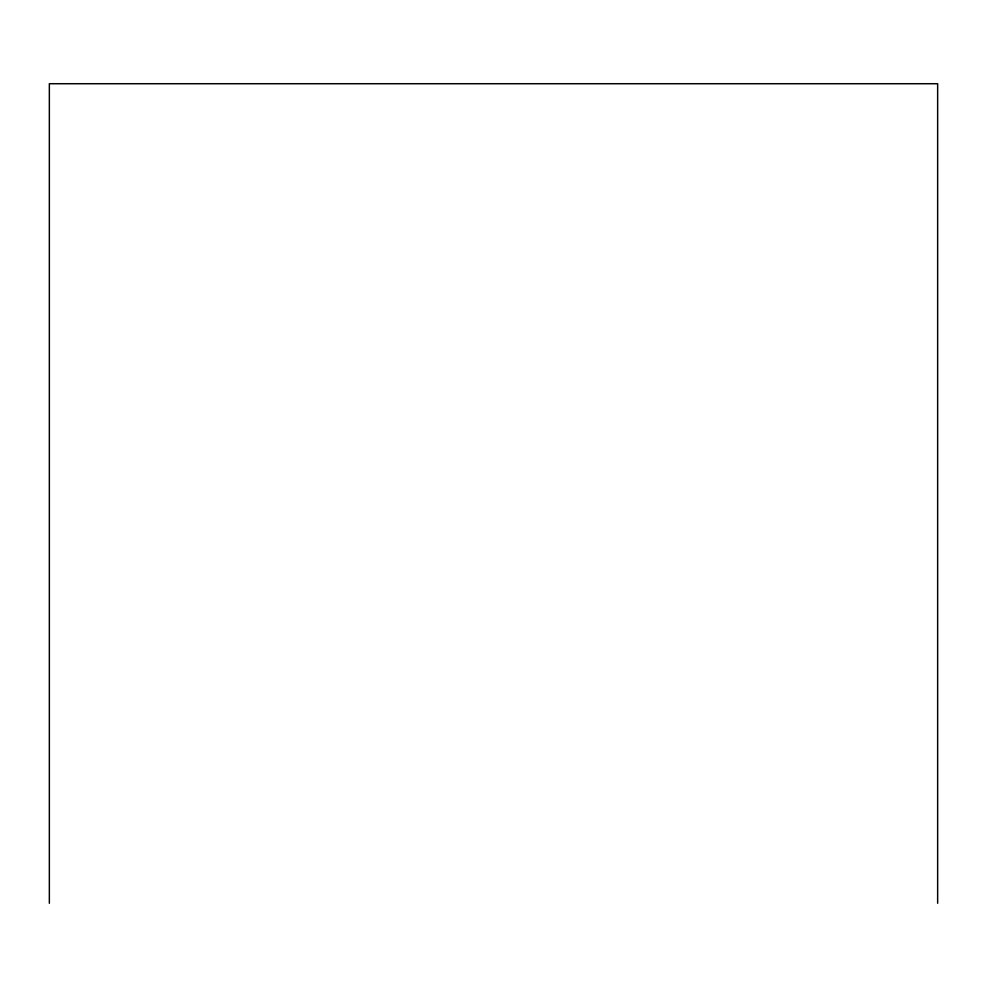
<?xml version="1.0" encoding="UTF-8"?>
<svg xmlns="http://www.w3.org/2000/svg" width="987" height="987" viewBox="0 0 987 987"><rect width="100%" height="100%" fill="white"/><g stroke="black" fill="none" stroke-linecap="round" stroke-linejoin="round"><path stroke-width="1.48" d="M937.65 903.278L937.65 83.722L49.35 83.722L49.35 903.278"/></g></svg>
